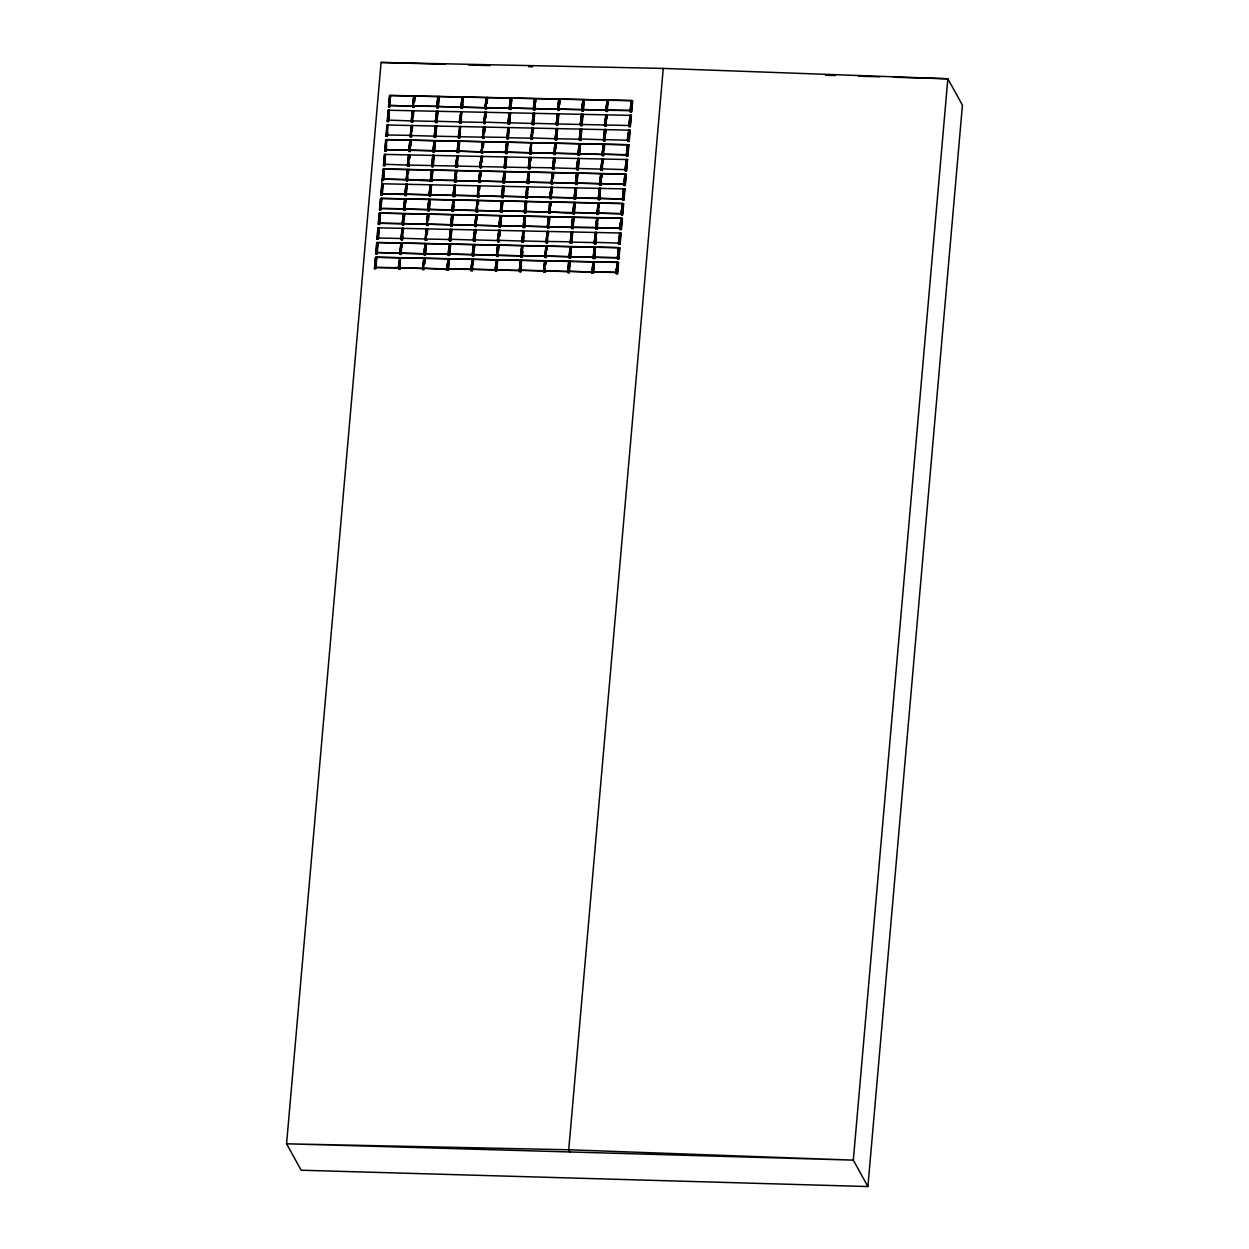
<?xml version="1.0" encoding="UTF-8"?>
<svg xmlns="http://www.w3.org/2000/svg" width="1249" height="1249" viewBox="0 0 1249 1249"><rect width="100%" height="100%" fill="white"/><g stroke="black" fill="none" stroke-linecap="round" stroke-linejoin="round"><path stroke-width="1.5" d="M381.101 62.45L286.567 1143.803L301.15 1170.219L867.899 1186.55L962.433 105.197L947.85 78.781L663.266 68.414L381.101 62.45L445.144 64.292M379.337 227.88L378.369 239.152L376.917 239.121L377.885 227.849L621.112 233.017L620.129 244.273L618.692 244.242L619.66 232.954M379.493 209.738L380.461 198.466L623.688 203.618L622.705 214.89L621.237 214.844L622.236 203.571M624.875 174.189L623.891 185.476L625.343 185.508L626.311 174.22L383.1 169.083L380.773 195.047L382.21 195.078L383.193 183.806M631.401 115.408L629.949 115.376L628.965 126.633L630.417 126.664L631.385 115.392L388.174 110.24L387.19 121.528L388.642 121.559L389.126 115.907M374.419 268.582L375.387 257.31L618.614 262.462L617.631 273.718L616.179 273.672L617.162 262.415M377.198 239.121L378.182 227.849M378.478 224.43L379.462 213.157M379.758 209.738L380.742 198.466M381.054 195.031L382.038 183.775M387.471 121.512L388.455 110.255M388.767 106.821L389.75 95.564M374.7 268.566L375.684 257.31M375.98 253.875L376.964 242.618M377.604 237.716L378.119 238.528M402.412 224.32L402.194 223.509L378.806 223.149C379.821 226.569 378.822 214.172 380.274 213.033L403.583 213.517L402.662 224.929M381.46 193.642L381.975 194.454M382.413 180.34L383.396 169.083M383.693 165.649L384.676 154.392M384.973 150.957L385.957 139.701M386.253 136.266L387.237 125.009M411.655 122.027L412.592 110.615L411.171 120.888L387.877 120.107L388.377 121.2L387.877 120.107M389.142 105.697L390.562 95.424L413.872 95.908L412.451 106.196L389.173 105.416L389.657 106.508L389.095 105.556L412.482 105.915L412.966 107.008L412.154 106.196M375.106 267.161L375.621 267.973M407.517 169.442L406.097 179.731L382.74 179.075L383.599 180.043L382.787 179.232L384.208 168.958L407.517 169.442L406.581 180.855M384.021 164.384L384.583 165.352L384.099 164.259L407.377 165.04L408.798 154.751L407.861 166.164M385.363 149.849L386.768 139.56L410.078 140.06L408.673 150.333L385.379 149.568L385.863 150.661L385.301 149.693L408.688 150.052L408.907 150.864M386.675 134.876L387.174 135.673M376.652 252.766L376.87 253.578L376.386 252.47L399.664 253.25L401.085 242.977L377.776 242.478L376.308 252.61L399.696 252.969L400.18 254.062L399.383 253.25M379.15 223.321L379.399 223.836M380.445 208.63L380.664 209.426L380.164 208.333L403.474 208.817L403.692 209.629M383.084 179.232L383.334 179.762M385.644 149.849L385.894 150.38M389.438 105.712L389.688 106.227M375.559 268.582L376.495 257.169L399.805 257.669L398.868 269.081M376.839 253.89L377.776 242.478M378.057 239.137L378.993 227.724L377.573 237.997L400.882 238.497L402.303 228.208L401.366 239.621M379.353 224.445L380.336 213.189L378.869 223.306L402.178 223.805L403.646 213.673M380.633 209.754L381.57 198.341L404.879 198.825L403.942 210.238M381.913 195.063L382.85 183.65L381.429 193.923L404.738 194.422L406.159 184.134L405.222 195.547M383.271 180.371L384.208 168.958M384.551 165.68L385.488 154.267L384.067 164.54M385.847 150.973L386.768 139.56M387.128 136.282L388.111 125.025M388.345 121.528L389.282 110.115L387.861 120.388M389.626 106.836L390.562 95.424M376.839 257.325L375.855 268.613L374.403 268.566M378.119 242.634L377.151 253.922L375.684 253.875L376.667 242.603L619.894 247.77L618.911 259.027L617.459 258.98L618.442 247.724M380.617 213.189L379.649 224.461L378.197 224.414L379.181 213.157L622.408 218.325L621.424 229.582L619.957 229.535L620.94 218.263M381.897 198.497L380.929 209.77L379.477 209.723M384.052 174.735L383.568 180.387L382.116 180.34M385.332 160.044L384.864 165.695L383.396 165.649L384.38 154.392L627.607 159.544M386.628 145.352L386.144 151.004L384.692 150.957L385.676 139.701L628.903 144.853M387.736 132.535L387.424 136.313L385.972 136.266L386.956 125.009L630.183 130.161L629.199 141.418L627.747 141.371M390.25 103.089L389.922 106.868L388.47 106.805L389.454 95.549L632.681 100.716L631.697 111.973L630.245 111.926L631.229 100.669M398.119 267.661L398.634 268.473M400.601 238.481L401.397 239.308L400.617 238.2M404.442 194.407L405.254 195.234L404.473 194.126M407.096 165.024L407.892 165.852L407.112 164.743M409.688 135.36L410.203 136.172M410.905 120.591L411.405 121.403M398.415 267.661L375.075 267.458L398.384 267.942L399.852 257.825M402.194 223.509L403.583 213.517M381.57 198.341L380.149 208.614L403.474 208.817M404.77 194.126L381.429 193.923M382.74 179.075L406.05 179.575M409.984 135.36L386.597 135.001M399.071 263.445L398.587 269.097L400.039 269.128L400.351 265.35M399.883 254.406L400.851 243.118M402.849 235.905L402.537 239.667L401.101 239.636L402.069 228.364M403.349 213.673L402.381 224.945L403.817 224.976M404.629 198.981L403.661 210.254L405.113 210.285M407.283 169.599L406.3 180.871L407.752 180.902M407.596 166.179L407.908 162.401M408.251 158.67L408.564 154.907M409.844 140.2L408.876 151.488L410.312 151.519M411.124 125.509L410.156 136.797L411.608 136.828M412.654 107.336L413.638 96.064M400.148 254.39L401.085 242.977M409.157 151.472L410.078 140.06M410.437 136.781L411.421 125.525M412.935 107.336L413.872 95.908M399.196 267.817L422.568 268.457L399.196 267.817L399.774 268.769L399.274 267.676L399.789 268.488M400.492 253.125L423.848 253.766L425.269 243.477L423.848 253.766L400.539 253.266C401.366 256.342 400.461 244.742 401.959 242.993L425.269 243.477L424.332 254.905M425.55 240.136L426.487 228.723L425.066 239.012L401.788 238.231L402.287 239.043M403.037 223.821L404.457 213.532L427.767 214.032L426.346 224.32L403.068 223.54L403.552 224.633L402.99 223.665L426.377 224.024L426.861 225.117L426.05 224.305M429.094 199.497L427.626 209.613L404.317 209.129C405.144 212.189 404.239 200.589 405.738 198.841L429.047 199.34L428.11 210.753M429.406 196.062L430.327 184.649L428.922 194.922L405.628 194.141L406.112 195.25L407.018 184.149L406.097 195.562M407.268 179.747C407.627 182.76 406.924 171.097 408.376 169.458L431.686 169.958L431.092 177.623M408.282 164.759L409.063 165.867M434.621 137.296L435.542 125.884L434.137 136.157L410.765 135.517C411.171 143.838 412.841 113.191 411.795 131.176M412.061 120.622L412.841 121.731M413.622 106.227L414.122 107.024L413.341 105.931L436.65 106.415L436.869 107.227M404.614 209.129L405.129 209.941M400.835 253.282L401.351 254.093M402.24 239.652L403.177 228.239L401.756 238.512M403.521 224.961L404.457 213.532M404.801 210.254L405.738 198.841M409.828 150.364L410.047 151.176L409.563 150.067L432.841 150.848L434.262 140.575L410.952 140.075L409.531 150.364L432.872 150.567L433.091 151.363M412.513 122.043L413.45 110.63L412.029 120.903L435.339 121.403L436.76 111.114L435.823 122.527M414.293 101.715L414.793 96.095L438.04 96.423L437.119 107.836M399.742 269.097L400.226 263.461M401.023 254.406L401.959 242.993M407.455 180.871L407.783 177.124M408.111 173.377L408.376 169.458M408.735 166.179L409.063 162.432M409.391 158.685L409.672 154.767L408.251 165.055L431.561 165.539L432.981 155.266L432.045 166.679M410.015 151.488L410.952 140.075M401.975 246.927L402.303 243.149M403.193 232.158L403.505 228.395M404.473 217.467L404.801 213.704M405.769 202.775L406.081 199.013M407.049 188.084L407.361 184.321M408.407 173.392L408.72 169.63M409.688 158.701L410.015 154.938M410.812 145.883L411.296 140.231M412.092 131.192L412.576 125.54M413.31 116.438L413.794 110.786L412.357 110.771L411.374 122.027L412.826 122.059M414.59 101.747L415.074 96.095M424.801 238.715L425.3 239.527M428.657 194.641L429.156 195.453M435.074 121.106L435.589 121.918M422.271 268.457L423.083 269.269L422.303 268.16M429.984 180.231L430.499 181.043M431.295 165.258L431.811 166.07M433.84 136.157L434.636 136.968L433.856 135.86M422.584 268.176L423.989 258.184L400.679 257.684L399.258 267.957M404.27 208.973L427.626 209.613L429.047 199.34M428.938 194.641L405.55 194.282M430.218 180.09L406.909 179.591L430.796 181.043M436.65 106.415L413.263 106.056L414.122 107.024M423.739 258.324L422.771 269.597L424.223 269.628M425.035 243.633L424.051 254.905L425.503 254.937L426.471 243.664M426.237 228.879L425.269 240.151L426.721 240.183M427.049 219.824L427.533 214.172M428.813 199.481L427.845 210.769L429.281 210.8L430.265 199.512M430.811 177.623L431.451 170.098M432.747 155.407L431.764 166.695L433.216 166.726L434.184 155.438M434.028 140.715L433.044 152.003L434.496 152.035L435.464 140.747M434.34 137.312L435.308 126.024M437.806 96.579L436.838 107.851L438.29 107.882L439.258 96.61M423.052 269.597L423.989 258.184M426.83 225.445L427.767 214.032M433.325 151.988L434.262 140.575M424.27 269.003L423.458 268.192L446.736 268.972L448.157 258.684L424.847 258.2L423.38 268.316L446.986 269.487M449.437 243.992L448.032 254.281L424.66 253.625L425.519 254.593L424.722 253.781L426.128 243.508L449.437 243.992L448.516 255.405M425.956 238.731L426.736 239.839M451.951 214.547L450.53 224.82L427.158 224.18L428.017 225.148L427.22 224.336L428.641 214.047L451.951 214.547L451.014 225.96M429.812 194.657L430.327 195.469M431.654 181.074L431.17 179.965M432.451 165.274L433.231 166.382L432.716 165.571M433.715 150.864L435.136 140.591L458.445 141.075L457.025 151.363L433.731 150.583L434.23 151.675L433.668 150.723L457.04 151.082L457.259 151.878M435.027 135.891L435.526 136.703M459.257 121.621L460.038 122.714L459.226 121.902L460.943 111.629L459.523 121.918L436.166 121.262C436.385 128.163 438.899 94.159 436.697 122.558M437.493 106.727L438.914 96.438L462.224 96.938L460.803 107.211L437.525 106.446L438.009 107.539L437.447 106.571L460.834 106.93L461.318 108.023L460.506 107.211M427.517 224.336L428.017 225.148M428.797 209.645L429.313 210.457L428.532 209.348L451.81 210.129L453.231 199.856L429.921 199.356L428.454 209.489L451.841 209.848L452.06 210.644M431.436 180.262L431.686 180.777M434.012 150.879L434.246 151.394M437.79 106.727L438.04 107.258M424.41 263.976L424.847 258.2M425.206 254.921L426.128 243.508M426.908 234.531L427.345 228.739L425.925 239.027L449.234 239.511L450.655 229.238L449.718 240.651M428.188 219.84L428.641 214.047M428.985 210.769L429.968 199.512M430.265 196.077L431.202 184.665L429.781 194.953L453.09 195.437L454.511 185.164L452.794 195.437M431.623 181.386L432.56 169.973L455.869 170.473L454.933 181.886M432.919 166.695L433.903 155.438L432.435 165.555L455.744 166.055L457.15 155.782L455.448 166.055M434.199 152.003L435.136 140.591M435.479 137.312L436.416 125.899L434.995 136.172L458.305 136.672L459.726 126.383L458.789 137.796M437.977 107.851L438.914 96.438M427.205 234.547L427.689 228.91M428.501 219.855L428.969 214.203M424.707 264.007L425.191 258.356M432.903 170.129L431.935 181.417L430.468 181.37M436.76 126.055L435.776 137.328L434.324 137.281M446.471 268.676L447.251 269.784L446.689 268.816M447.735 254.265L448.532 255.093L448.048 253.984L424.66 253.625M448.969 239.23L449.749 240.323L449.234 239.511M458.04 136.375L458.555 137.187M427.158 224.18L450.483 224.664M451.873 229.41L450.889 240.698L449.453 240.667L450.421 229.379M451.701 214.687L450.733 225.975L452.185 226.007L453.153 214.719M452.997 199.996L452.013 211.284L453.465 211.3L453.949 205.663M454.48 180.465L431.092 180.106L454.48 180.465L454.698 181.261M459.726 123.058L460.21 117.406M462.005 97.11L461.006 108.366L462.458 108.398L462.77 104.619M447.923 258.84L446.955 270.112L448.391 270.143L449.359 258.871M449.203 244.148L448.235 255.421L449.671 255.452L450.655 244.18M455.635 170.613L454.652 181.886L456.104 181.917L456.588 176.281M456.915 155.922L455.947 167.194L457.384 167.225L457.712 163.463M458.196 141.231L457.228 152.503L458.68 152.534L458.992 148.772M458.992 132.16L458.508 137.812L459.96 137.843L460.272 134.08M447.22 270.096L448.157 258.684M452.294 211.268L453.231 199.856M453.574 196.577L454.558 185.305M456.228 167.194L457.212 155.922M457.509 152.503L458.445 141.075M460.007 123.042L460.99 111.785M461.287 108.351L461.787 102.715M447.626 268.707L448.141 269.519M448.891 254.296L450.311 244.008L473.621 244.507L472.2 254.78L448.844 254.14L449.406 255.108L448.922 254.015L472.231 254.499L472.45 255.311M450.14 239.246L450.624 240.339L450.14 239.246L473.418 240.027L474.839 229.754L473.121 240.027L473.933 240.838L473.152 239.73M451.389 224.836L452.809 214.563L476.119 215.062L474.698 225.335L451.342 224.695L452.2 225.663L451.42 224.555L474.729 225.054L475.213 226.147L474.417 225.335M452.684 210.144L454.09 199.871L477.399 200.355L475.994 210.644L452.7 209.863L453.184 210.956L452.622 209.988L476.01 210.363L476.228 211.159M454.495 195.984L453.98 195.172L477.274 195.952L478.695 185.664L477.758 197.077M455.323 180.762L478.632 181.261L455.276 180.605L456.119 181.589L455.323 180.762L456.744 170.489L480.053 170.972L479.116 182.385M456.634 165.789L457.15 166.601M459.195 136.406L459.71 137.218M460.413 121.637L460.928 122.449M449.187 254.296L449.437 254.812M451.685 224.851L451.935 225.366M452.965 210.16L453.215 210.675M455.62 180.777L455.854 181.292M458.18 151.394L458.695 152.191L457.915 151.098L481.193 151.878L482.66 141.746L481.677 153.002M461.974 107.242L462.208 107.757M448.094 270.127L449.078 258.855L472.341 259.199L471.404 270.611M449.375 255.421L450.311 244.008M450.592 240.667L451.576 229.41M451.873 225.975L452.809 214.563M453.168 211.284L454.09 199.871M454.449 196.593L455.385 185.18L453.965 195.453L477.29 195.656L477.789 196.764L477.009 195.656M455.807 181.901L456.744 170.489M457.087 167.21L458.024 155.797L456.603 166.07L479.913 166.57L481.333 156.281L479.616 166.554L480.428 167.382L479.647 166.273M458.367 152.519L459.304 141.106L482.614 141.59L481.193 151.878L457.837 151.223L459.304 141.106M459.663 137.827L460.584 126.414L459.179 136.687L482.489 137.187L483.894 126.898L482.973 138.311M460.881 123.058L461.802 111.645L460.397 121.934L483.706 122.418L485.112 112.145L484.19 123.557M462.161 108.366L463.098 96.954L486.407 97.453L485.471 108.866M455.229 190.972L454.745 196.608L453.293 196.561L454.277 185.305L455.729 185.352M459.335 145.025L459.648 141.262M461.49 119.311L461.178 123.089L459.71 123.042M470.654 269.191L471.435 270.284L470.935 269.191L447.564 268.832L470.92 269.472L472.341 259.199M482.192 137.171L482.988 137.999L482.208 136.89M483.425 122.137L483.941 122.948M486.407 97.453L484.987 107.726L461.677 107.242L463.098 96.954M471.107 270.611L472.091 259.339L471.123 270.627L472.575 270.658M472.403 255.92L473.387 244.648L472.403 255.936L473.855 255.967M473.621 241.151L475.057 241.182L473.621 241.166L474.604 229.894M474.917 226.475L475.885 215.203M477.165 200.511L476.197 211.784L477.633 211.815M478.82 182.385L479.803 171.129L478.835 182.401L480.287 182.432M480.116 167.694L481.099 156.437L480.116 167.709L481.568 167.741M481.396 153.002L482.379 141.746L481.411 153.018L482.848 153.049M482.676 138.311L483.66 127.055L482.692 138.327L484.128 138.358M486.158 97.594L485.19 108.882L486.642 108.913M473.902 241.166L474.885 229.894M475.182 226.475L476.119 215.062M476.478 211.768L477.399 200.355M472.684 255.92L473.621 244.507M497.321 240.245L498.101 241.354L497.305 240.526L499.007 230.253L497.602 240.542L474.23 239.886C475.401 247.443 476.431 211.784 474.776 241.182M475.526 225.195L498.882 225.85L500.303 215.562L498.882 225.85L475.572 225.351C476.4 228.411 475.494 216.826 476.993 215.078L500.303 215.562L499.366 226.975M478.133 195.968L478.648 196.78L478.086 195.812L501.442 196.468L478.133 195.968L479.554 185.695L479.273 189.598M480.397 167.694L481.38 156.437M508.359 124.073L509.295 112.66L507.875 122.933L484.596 122.152L485.08 123.245L484.596 122.152M485.845 107.742L486.361 108.554L485.799 107.601L509.155 108.241L485.845 107.742L487.266 97.469L510.576 97.953L509.639 109.381M471.81 269.206L472.294 270.315L471.81 269.206L495.088 269.987L496.556 259.87L473.199 259.214L471.779 269.503L473.199 259.214M473.074 254.812L474.479 244.523L497.789 245.023L496.384 255.296L473.09 254.515L473.574 255.623L473.012 254.655L496.399 255.015L496.899 256.107L496.087 255.296M480.803 166.304L481.583 167.397M506.844 142.261L505.377 152.378L482.02 151.738L482.879 152.706L482.067 151.894L483.488 141.605L506.797 142.105L505.861 153.518M484.331 132.706C486.392 116.376 481.614 139.154 484.175 137.733M473.371 254.812L473.871 255.623M475.869 225.366L476.369 226.178M477.149 210.659L477.368 211.471L476.884 210.378L500.162 211.159L501.583 200.87L478.273 200.386L476.853 210.659L500.193 210.862L500.677 211.971L499.865 211.143M479.788 181.277L480.006 182.089L479.522 180.996L502.801 181.776L504.221 171.488L480.912 171.004L479.444 181.121L502.832 181.48L503.05 182.292M482.364 151.894L482.879 152.706M486.142 107.757L486.657 108.569M472.263 270.627L473.246 259.37M473.558 255.936L474.479 244.523M476.056 226.491L476.993 215.078M477.337 211.799L477.664 208.037M477.992 204.29L478.273 200.386M478.617 197.108L478.945 193.345M479.975 182.416L480.912 171.004M481.755 162.089L482.192 156.297L480.787 166.585L504.096 167.085L505.502 156.796L504.58 168.209M483.035 147.398L483.488 141.605M485.549 117.937L485.986 112.16L484.565 122.433M486.829 103.245L487.266 97.469M473.23 263.149L473.543 259.37M474.511 248.457L474.823 244.679M475.728 233.704L476.041 229.925M477.009 219.012L477.321 215.234M478.289 204.305L478.617 200.543M479.585 189.614L479.897 185.851L478.461 185.836L477.477 197.092L478.929 197.123M480.771 176.812L481.255 171.16M482.052 162.12L482.536 156.468M483.347 147.413L483.831 141.777M484.628 132.722L485.112 127.086M485.845 117.968L486.329 112.316L484.893 112.301L483.909 123.573L485.346 123.604M487.126 103.277L487.61 97.625M494.823 269.706L495.338 270.502M502.254 193.845L502.863 186.179L501.661 197.264M503.8 167.069L504.596 167.881L503.815 166.788M506.391 137.406L506.907 138.217M507.578 122.933L508.124 123.448M471.732 269.347L495.119 269.706M482.02 151.738L505.377 152.378L506.797 142.105M506.688 137.406L483.301 137.047M496.275 259.854L495.307 271.142L496.743 271.174L497.727 259.886M497.071 250.815L497.555 245.163M497.82 241.338L497.617 240.245M498.289 236.061L498.773 230.409M500.053 215.718L499.085 226.99L500.537 227.021L501.52 215.765M500.693 208.552L501.349 201.027M501.989 193.86L502.629 186.335L504.081 186.382L503.097 197.639L501.645 197.592M503.987 171.644L503.019 182.916L504.455 182.947L505.439 171.675M505.267 156.952L504.299 168.225L505.751 168.256L506.719 156.968M506.548 142.245L505.58 153.533L507.032 153.565L508 142.277M507.843 127.554L506.86 138.842L508.312 138.873L509.28 127.585M509.061 112.8L508.078 124.073L509.53 124.104L510.513 112.847L509.061 112.816M509.373 109.381L510.341 98.109M495.572 271.127L496.556 259.87M496.868 256.435L497.789 245.023M498.086 241.666L499.069 230.409M500.646 212.283L501.583 200.87M503.285 182.9L504.221 171.488M507.141 138.826L508.124 127.57M495.994 269.722L496.493 270.533M497.539 255.327C497.914 258.324 497.211 246.678 498.663 245.038L521.973 245.522L521.036 256.935M522.254 242.181L523.19 230.768L521.77 241.057L498.492 240.276L498.976 241.369L498.492 240.276M499.741 225.866L501.161 215.577L524.471 216.077L523.05 226.35L499.772 225.585L500.256 226.678L499.694 225.71L523.081 226.069L523.565 227.162L522.769 226.35M524.58 212.189L524.361 211.378L500.974 211.019C501.989 214.422 500.99 202.026 502.441 200.886L525.767 201.386L524.83 212.798M526.11 198.107L527.047 186.694L525.626 196.967L502.348 196.187L502.832 197.295L502.27 196.327L525.657 196.686L526.141 197.779L525.361 196.686M528.405 172.003L526.984 182.276L503.675 181.792C504.502 184.852 503.597 173.252 505.096 171.503L528.405 172.003L527.468 183.416M504.986 166.804L505.502 167.616M507.547 137.421L508.062 138.233M532.542 124.572L533.464 113.159L532.058 123.448L508.686 122.792L509.249 123.76L508.765 122.667L509.28 123.479M500.037 225.866L500.287 226.397M501.333 211.175L501.567 211.69M510.326 108.257L510.544 109.069L510.06 107.976L533.339 108.757L534.759 98.468L511.45 97.984L509.982 108.101L533.37 108.46L533.588 109.272M499.444 236.061L499.881 230.284L498.46 240.557M500.224 226.99L501.208 215.734M501.52 212.299L502.441 200.886M502.801 197.607L503.737 186.195L502.317 196.483M503.972 181.792L504.206 182.307M506.532 152.409L507.047 153.221L506.267 152.113L529.56 152.893L530.966 142.62L507.656 142.121L506.188 152.253L529.576 152.612L529.795 153.408M509.233 124.088L510.154 112.675L508.686 122.792M510.513 109.397L511.45 97.984M496.446 271.142L497.383 259.73L520.692 260.214L519.756 271.642M498.226 250.815L498.71 245.194L497.243 255.311L520.552 255.811L522.02 245.678M500.521 227.006L501.505 215.749M501.801 212.314L502.785 201.058L501.817 212.33L500.365 212.283M503.082 197.623L504.081 186.351M504.159 182.916L505.096 171.503M505.439 168.225L506.423 156.968L504.955 167.101L528.265 167.585L529.685 157.312L528.749 168.724M506.735 153.533L507.656 142.121M508.015 138.842L508.952 127.429L507.531 137.718L530.841 138.202L532.261 127.929L531.325 139.342M509.514 124.088L510.498 112.832M509.358 109.366L510.81 109.412L511.793 98.14M498.523 250.846L499.007 245.194M510.81 109.412L511.793 98.156M521.504 240.76L522.02 241.572M531.777 123.151L532.293 123.963M519.006 270.206L519.522 271.017M527.999 167.304L528.514 168.1M529.264 152.893L529.779 153.705M530.575 137.905L531.356 139.014L530.794 138.046M497.243 255.311L520.552 255.811L521.973 245.522M524.361 211.378L500.974 211.019M520.458 260.37L519.475 271.642L520.927 271.673L521.411 266.053L520.911 271.658M521.739 245.678L520.771 256.951L522.207 256.982L522.707 251.361L522.191 256.966M523.909 236.576L523.425 242.228L521.973 242.197L522.956 230.924M524.237 216.218L523.269 227.505L524.705 227.537L525.189 221.885M525.517 201.526L524.549 212.814L526.001 212.845L526.469 207.193M528.171 172.143L527.187 183.431L528.639 183.462L528.967 179.7L528.624 183.431M529.451 157.452L528.468 168.74L529.919 168.771L530.247 165.009M529.763 154.049L530.247 148.397M532.012 128.069L531.044 139.342L532.496 139.373M534.51 98.624L533.542 109.896L534.994 109.928M523.534 227.49L524.471 216.077M530.044 154.033L530.966 142.62M533.823 109.881L534.806 98.624M520.162 270.237L543.456 271.017L544.861 260.729L521.551 260.245C520.006 262.087 520.911 273.687 520.162 270.237L543.471 270.721L543.955 271.829L543.174 270.721M521.426 255.826L522.847 245.553L546.156 246.037L544.736 256.326L521.442 255.545L521.941 256.638L521.379 255.67L544.751 256.029L545.251 257.138L544.439 256.31M546.438 242.696L547.374 231.284L545.954 241.557L522.582 240.916L523.159 241.884L522.66 240.776L523.175 241.588M523.924 226.381L525.345 216.093L548.654 216.592L547.234 226.865L523.956 226.085L524.439 227.193L523.877 226.225L547.265 226.584L547.484 227.38M526.516 196.702L527.031 197.514M551.402 183.306L551.184 182.51L527.796 182.151L551.168 182.791L552.573 172.518L529.264 172.019L527.859 182.307L529.264 172.019M529.154 167.319L529.67 168.131M530.419 152.909L531.84 142.636L555.149 143.12L553.729 153.408L530.45 152.628L530.934 153.721L530.372 152.753L553.76 153.127L553.947 154.205M555.493 139.841L556.429 128.428L555.009 138.717L531.731 137.936L532.215 139.029L531.731 137.936M533.401 124.603L534.338 113.175L532.87 123.308L533.729 124.275L532.948 123.183M558.928 98.983L557.522 109.256L534.15 108.616L535.009 109.584L534.213 108.772L535.618 98.484L558.928 98.983L558.006 110.396M521.723 255.826L521.957 256.357M524.221 226.381L524.455 226.896M525.501 211.69L525.72 212.502L525.236 211.393L548.514 212.174L549.935 201.901L526.625 201.401L525.158 211.534L548.545 211.893L549.029 212.986L548.217 212.174M528.14 182.307L528.655 183.119L527.874 182.011M530.716 152.924L530.95 153.44M534.494 108.772L535.009 109.584M520.63 271.658L521.551 260.245M521.91 256.966L522.847 245.553M523.128 242.197L524.065 230.784L522.582 240.916M524.408 227.505L525.345 216.093M525.688 212.814L526.625 201.401M526.984 198.123L527.905 186.71L526.5 196.983L549.81 197.483L551.215 187.209L549.513 197.483L550.309 198.294L549.529 197.186M528.343 183.431L529.326 172.175M529.623 168.74L530.606 157.483M530.903 154.049L531.403 148.412M532.183 139.357L533.167 128.101L531.699 138.217M534.697 109.896L535.68 98.64M527.765 192.502L527.281 198.154L525.813 198.091L526.813 186.835L528.265 186.882M529.904 168.74L530.232 164.993M531.528 150.302L531.2 154.049L529.748 154.017M533.698 124.603L534.026 120.841M534.369 117.109L534.681 113.347L533.245 113.331L532.261 124.588L533.713 124.619M535.649 102.418L535.962 98.655M545.688 241.276L546.188 242.087M552.152 168.1L552.964 168.912L552.183 167.803M554.743 138.42L555.259 139.232M555.93 123.948L556.742 124.759L555.961 123.667M556.711 125.087L557.647 113.675L556.227 123.948L532.87 123.308M534.15 108.616L557.46 109.116M544.751 256.029L546.156 246.037M547.124 231.424L546.156 242.712L547.608 242.743L546.141 242.681M548.42 216.733L547.437 228.021L548.889 228.052M549.045 209.551L548.733 213.314L550.169 213.345M549.388 205.82L549.701 202.041M551.184 182.51L552.573 172.518M529.092 167.46L552.464 167.819M557.741 110.068L557.538 108.975M558.209 104.775L558.693 99.124M543.658 272.157L544.626 260.885M545.251 253.688L544.939 257.466L546.391 257.497M545.594 249.956L545.907 246.194M547.718 228.005L548.654 216.592M548.998 213.314L549.982 202.041M550.294 198.622L551.277 187.35M551.371 183.931L552.339 172.659M553.619 157.967L552.651 169.24L554.103 169.271M554.431 148.928L554.915 143.276M556.195 128.585L555.227 139.857L556.664 139.888L557.632 128.616M543.939 272.141L544.861 260.729M545.22 257.45L546.203 246.194M551.652 183.931L552.636 172.659M552.932 169.24L553.916 157.967L552.448 168.1M554.213 154.533L555.149 143.12M544.314 271.033L545.126 271.845L544.267 270.877L567.624 271.517L544.314 271.033L545.735 260.744L569.044 261.244L568.108 272.657M545.594 256.342L547.015 246.053L570.325 246.553L568.904 256.826L545.626 256.045L546.11 257.153L545.548 256.186L568.935 256.545L569.154 257.356M547.952 235.202C548.733 223.181 547 246.069 546.843 241.291M548.108 226.881L548.904 227.708L548.046 226.74L571.418 227.38L548.108 226.881L549.513 216.608L572.823 217.092L571.901 228.52M572.432 212.392L573.213 213.501L549.404 211.908L549.903 213.001L550.809 201.916L574.118 202.4L573.51 210.066M550.7 197.217L551.184 198.31L550.7 197.217L573.978 197.998L575.399 187.709L574.462 199.122M552.027 182.807L553.448 172.534L576.757 173.018L575.336 183.306L552.058 182.526L552.542 183.619L551.98 182.651L575.367 183.025L575.586 183.822M576.351 168.318L577.132 169.427L576.335 168.599L578.037 158.326L576.616 168.615L553.338 167.834L553.822 168.927L554.728 157.842L554.291 163.619M577.616 153.908L578.412 154.735L577.928 153.627L554.54 153.268L577.912 153.924L579.317 143.635L556.008 143.151L554.603 153.424L556.008 143.151M555.914 138.452L556.414 139.263M557.116 123.682L557.632 124.494M581.94 110.287L581.722 109.49L558.334 109.131L581.691 109.771L583.111 99.498L559.802 98.999L558.381 109.288L559.802 98.999M545.891 256.342L546.406 257.153M548.389 226.896L548.904 227.708M549.685 212.205L550.184 213.017M552.323 182.822L552.839 183.634M554.884 153.424L555.399 154.236L554.618 153.143M558.678 109.288L559.193 110.099L558.412 108.991M544.798 272.157L545.126 268.41M545.454 264.663L545.735 260.744M546.078 257.466L546.406 253.719M546.734 249.972L547.015 246.053M547.296 242.712L547.624 238.965M548.592 228.021L549.513 216.608M549.872 213.329L550.2 209.567M550.528 205.82L550.809 201.916M551.152 198.638L552.089 187.225L550.668 197.498L574.009 197.701L574.493 198.81L573.713 197.701M553.01 178.31L553.448 172.534M555.571 148.928L556.07 143.292M556.367 139.872L557.304 128.46L555.883 138.733L579.193 139.232L580.613 128.944L579.677 140.356M557.585 125.103L558.568 113.846L557.101 123.979L580.41 124.463L581.831 114.19L580.114 124.463L580.926 125.275L580.145 124.182M559.365 104.791L559.849 99.155M545.751 264.679L546.078 260.916M547.046 249.987L547.359 246.225M548.264 235.234L548.576 231.455M549.373 222.416L549.857 216.764M550.825 205.851L551.137 202.073M551.949 193.033L552.433 187.381L550.996 187.366L550.013 198.622L551.449 198.653M553.307 178.342L553.791 172.69M554.587 163.65L555.071 157.999M555.867 148.959L556.351 143.307M559.661 104.807L560.145 99.155M567.358 271.236C568.154 274.671 567.795 263.289 569.044 261.244M569.841 242.072L570.371 242.587M578.927 138.936L579.442 139.747M546.765 241.432L570.153 241.791M572.651 212.533L549.341 212.033M581.722 109.49L583.111 99.498M568.81 261.384L567.827 272.672L569.279 272.704L570.247 261.416M570.09 246.693L569.122 257.981L570.559 258.012L571.542 246.724M572.745 231.971L571.777 243.243L570.34 243.212L571.308 231.939M572.588 217.248L571.62 228.52L573.057 228.551L574.04 217.279M573.229 210.082L573.869 202.557M576.523 173.174L575.539 184.446L576.991 184.477L577.959 173.205M577.803 158.482L576.835 169.755L578.271 169.786L579.255 158.514M578.115 155.063L579.083 143.791M580.363 129.1L579.395 140.372L580.847 140.403L581.815 129.131M582.877 99.639L581.893 110.927L583.345 110.942L584.313 99.67M569.388 257.965L570.325 246.553M570.606 243.212L571.542 231.799L570.122 242.072M575.82 184.43L576.757 173.018M577.1 169.739L578.084 158.482M578.396 155.048L579.317 143.635M580.894 125.603L581.878 114.346M582.175 110.911L583.158 99.655M571.012 241.806L571.527 242.618M573.853 212.705L574.368 213.517L573.588 212.424M574.868 197.732L575.383 198.544M581.3 124.197L582.081 125.306L581.566 124.494M582.565 109.787L583.97 99.514L607.279 99.998L605.874 110.287L582.58 109.506L583.064 110.599L582.502 109.631L605.89 110.006L606.108 110.802M591.511 272.032L568.436 271.392L569.903 261.26L593.228 261.759L591.807 272.032L568.514 271.252L569.013 272.36L568.514 271.252M569.778 256.857L570.59 257.669L569.731 256.701L593.088 257.341L569.778 256.857L571.199 246.568L594.508 247.068L593.572 258.481M572.573 227.412L572.823 227.927M601.284 170.254L602.221 158.842L600.8 169.115L577.444 168.474L578.006 169.442L577.522 168.35L578.022 169.161M603.548 144.306L602.08 154.423L578.771 153.939C579.598 156.999 578.693 145.399 580.192 143.651L603.501 144.15L602.564 155.563M580.082 138.951L580.566 140.06L580.082 138.951L603.376 139.732L604.781 129.459L603.86 140.872M582.846 109.803L583.096 110.318M570.075 256.857L570.309 257.372M576.507 183.322L576.71 184.134L576.226 183.041L599.52 183.822L600.925 173.533L577.616 173.049L576.148 183.166L599.536 183.525L599.754 184.337M579.068 153.939L579.317 154.454M568.982 272.672L569.903 261.26M570.262 257.981L571.199 246.568M571.48 243.227L572.417 231.814L570.996 242.087L594.305 242.587L595.726 232.298L594.009 242.571L594.821 243.399L594.04 242.29M572.76 228.536L573.744 217.264L597.006 217.607L596.07 229.02M574.04 213.844L574.977 202.432L598.287 202.916L597.35 214.328M575.336 199.153L576.257 187.725L574.852 198.013L598.162 198.513L599.567 188.224L598.646 199.637M576.695 184.462L577.678 173.189M577.975 169.755L578.912 158.342L577.444 168.474M579.255 155.063L580.192 143.651M580.535 140.372L581.534 129.115M581.753 125.618L582.69 114.205L581.269 124.478L604.578 124.978L605.999 114.689L605.062 126.118M583.049 110.927L583.97 99.514M575.321 202.588L574.353 213.86L572.885 213.813M580.535 143.822L579.552 155.095L578.1 155.048M596.585 213.189L597.381 214.016L596.897 212.908L573.51 212.549L596.866 213.204L598.287 202.916M597.881 198.216L598.396 199.028M599.223 183.806L599.739 184.618M600.504 169.115L601.315 169.926L600.535 168.834M603.095 139.451L603.61 140.263M604.297 124.978L605.094 125.79L604.313 124.681M572.229 227.24L595.617 227.599L572.276 227.396L573.697 217.123L572.791 228.208M598.177 198.216L574.852 198.013M578.724 153.783L602.08 154.423L603.501 144.15M605.89 110.006L607.279 99.998M592.01 273.188L592.978 261.9M593.291 258.481L594.274 247.208M596.429 238.106L595.96 243.758L594.508 243.727L595.476 232.455M596.772 217.763L595.789 229.035L597.241 229.067L597.725 223.415M598.052 203.072L597.084 214.344L598.521 214.375L598.849 210.597M600.691 173.689L599.723 184.961L601.175 184.993M601.971 158.982L601.003 170.27L602.455 170.301M603.267 144.291L602.283 155.579L603.735 155.61M604.547 129.599L603.579 140.887L605.016 140.918M605.765 114.846L604.797 126.118L606.233 126.149M607.045 100.154L606.077 111.426L607.514 111.458M592.291 273.172L593.228 261.759M594.789 243.711L595.773 232.455M600.004 184.946L600.925 173.533M606.358 111.411L607.342 100.154M593.213 272.579L594.087 261.775L617.396 262.259L616.46 273.687M618.958 244.226L619.894 232.814L618.474 243.102L595.195 242.322L595.679 243.414L595.195 242.322M620.253 229.535L621.19 218.122L619.769 228.395L596.476 227.63L596.975 228.723L596.398 227.755L619.785 228.114L620.004 228.926M622.517 203.587L621.05 213.704L597.74 213.22C598.568 216.28 597.662 204.68 599.161 202.931L622.47 203.431L621.534 214.844M599.052 198.232L599.536 199.34L599.052 198.232L622.33 199.013L623.751 188.74L622.814 200.152M600.379 183.837L601.799 173.549L625.109 174.048L623.688 184.321L600.41 183.541L600.894 184.649L600.332 183.681L623.719 184.04L623.938 184.852M625.468 170.77L626.389 159.357L624.984 169.63L601.69 168.849L602.174 169.958M602.955 154.454L604.375 144.166L627.685 144.665L626.264 154.938L602.97 154.158L603.47 155.266L602.908 154.298L626.28 154.657L626.779 155.75L625.968 154.938M627.279 139.95L628.06 141.059L627.248 140.247L628.965 129.974L627.544 140.247L604.188 139.607C605.343 147.148 606.374 111.489 604.719 140.887M605.484 124.713L606.265 125.806M594.243 257.372L594.493 257.887M596.757 227.911L596.991 228.426M598.037 213.22L598.271 213.735M600.675 183.837L601.191 184.649M607.03 110.302L607.545 111.114L606.764 110.021L630.074 110.505L630.292 111.317M595.648 243.742L596.585 232.314L595.164 242.603M596.944 229.035L597.881 217.623L621.19 218.122L619.785 228.114M598.224 214.344L599.161 202.931M599.504 199.653L600.488 188.396L599.02 198.529L622.033 199.013M605.937 126.133L606.873 114.721L605.453 124.994L628.762 125.493L630.183 115.205L629.246 126.617M607.217 111.442L608.154 100.029L631.463 100.513L630.526 111.926M593.15 273.188L594.087 261.775M594.446 258.496L595.367 247.083L618.677 247.567L617.755 258.98M600.129 195.906L599.817 199.684L598.349 199.637L599.333 188.365L600.8 188.427M600.863 184.961L601.799 173.549M602.159 170.27L603.08 158.857L601.675 169.146M603.439 155.579L604.375 144.166M606.889 118.639L607.217 114.877L605.781 114.861M608.185 103.948L608.497 100.185M593.931 267.567L593.462 273.219L591.995 273.156M595.227 252.876L594.743 258.512L593.275 258.465M601.831 177.483L602.143 173.72M603.111 162.792L603.423 159.013M604.391 148.1L604.703 144.322M605.671 133.409L605.999 129.631M618.193 243.087L618.989 243.898L618.208 242.806M628.497 125.197L629.012 126.008M629.746 110.786L630.261 111.598M615.71 272.251L616.225 273.063M597.693 213.064L621.05 213.704L622.47 203.431M624.703 169.333L625.218 170.145M630.074 110.505L606.733 110.302L608.154 100.029M616.007 272.266L592.619 271.907L615.976 272.547L617.443 262.415M625.187 170.785L626.155 159.497M627.435 144.806L626.467 156.094L627.919 156.109L628.887 144.837M627.747 141.387L628.731 130.115M624.172 185.461L625.109 174.048M626.748 156.078L627.685 144.665M628.028 141.387L629.012 130.115M617.334 273.703L618.317 262.431M618.614 259.011L619.598 247.739M619.832 244.242L620.815 232.985M621.112 229.551L622.096 218.294M622.408 214.859L623.392 203.603M623.688 200.168L624.672 188.911M625.046 185.476L626.03 174.22M626.327 170.785L627.31 159.529M627.607 156.094L628.59 144.837M628.903 141.402L629.886 130.146M630.12 126.633L631.104 115.376M631.401 111.942L632.384 100.685M624.953 188.911L623.985 200.199L622.533 200.137L623.516 188.88L624.968 188.927L381.741 183.775L383.193 183.822M627.607 159.529L626.623 170.816L625.171 170.754M663.266 68.414L568.732 1149.767L569.95 1151.968M376.495 257.169L375.028 267.302L376.542 257.325M413.325 106.212L414.793 96.095M406.971 179.747L408.439 169.614M403.458 209.114L404.879 198.825M404.317 209.129L405.784 198.997M398.337 267.786L399.805 257.669M400.539 253.266L402.006 243.149M438.04 96.423L436.572 106.555M436.213 121.418L437.681 111.286M430.281 180.231L431.686 169.958M432.373 165.414L433.84 155.282M431.139 180.262L432.56 169.973M429.781 194.953L431.248 184.821M463.145 97.11L462.192 108.054M459.351 141.262L457.837 151.223M455.869 170.473L454.449 180.746L455.916 170.629M447.61 268.988L449.078 258.855M486.454 97.609L484.987 107.726L461.63 107.086M483.347 137.203L484.815 127.07M480.053 170.972L478.586 181.105M475.572 225.351L477.04 215.234M510.576 97.953L509.108 108.085M503.675 181.792L505.142 171.659M501.036 211.175L502.504 201.042M495.088 269.987L496.509 259.714M520.739 260.37L519.272 270.502L495.962 270.003L497.383 259.73M532.917 123.464L534.385 113.331M525.767 201.386L524.346 211.659L525.813 201.542M527.968 186.866L526.5 196.983L549.747 197.326M520.692 260.214L519.272 270.502L495.962 270.003M557.694 113.831L556.18 123.807M553.307 168.115L554.775 157.999M546.812 241.572L548.28 231.455M578.771 153.939L580.239 143.807M572.698 212.689L574.118 202.4M572.823 217.092L571.355 227.224M573.556 212.705L574.977 202.432M568.498 271.548L569.966 261.416M597.006 217.607L595.586 227.896L597.053 217.763M597.74 213.22L599.208 203.087M596.46 227.911L597.881 217.623M594.508 247.068L593.041 257.185M618.677 247.567L617.271 257.856L593.962 257.356L595.367 247.083M595.43 247.24L594.462 258.168M592.666 272.048L594.134 261.931M631.463 100.513L629.996 110.646M615.929 272.391L617.396 262.259M485.221 108.241L485.002 107.445M412.654 107.32L414.106 107.367M557.71 110.396L559.162 110.443M388.189 110.255L389.626 110.287M460.709 111.801L462.161 111.832M459.773 122.433L459.554 121.621M580.644 124.978L580.426 124.182M508.093 123.745L507.609 122.636M627.794 140.762L627.576 139.966M481.443 152.394L481.224 151.582M505.626 152.909L505.408 152.097M602.33 154.954L602.112 154.142M553.932 154.533L555.383 154.579M480.162 167.085L479.944 166.273M576.866 169.13L576.648 168.318M407.58 166.164L409.032 166.211M503.628 181.636L527.016 181.995L527.234 182.807M406.347 180.246L406.128 179.434M551.355 183.915L552.807 183.962M407.377 184.337L405.925 184.306L404.941 195.562L406.393 195.593M429.734 194.797L453.044 195.281M477.508 196.468L477.29 195.656M525.876 197.498L525.657 196.686M550.044 197.998L549.825 197.201M574.228 198.513L574.009 197.701M622.58 199.528L622.361 198.732M454.48 196.265L453.98 195.172M622.548 199.824L622.064 198.732M427.876 210.144L427.658 209.332M621.299 214.235L621.081 213.423M450.764 225.335L450.546 224.539M499.116 226.366L498.913 225.554M595.835 228.411L595.617 227.599M426.549 225.445L428.001 225.491M474.901 226.459L476.353 226.506M473.668 240.542L473.449 239.746M594.54 243.102L594.337 242.29M402.272 239.324L401.788 238.231M570.34 242.884L569.856 241.775M376.901 239.105L378.353 239.137M401.085 239.621L402.521 239.652M425.253 240.136L426.705 240.167M449.437 240.651L450.889 240.667M499.241 241.697L497.789 241.666L499.241 241.713M521.973 242.181L523.409 242.212M570.325 243.196L571.761 243.227M594.493 243.711L595.945 243.742M618.677 244.226L620.129 244.258M593.899 257.2L617.287 257.575L617.506 258.371M424.098 254.281L423.879 253.485M520.802 256.326L520.583 255.53M399.867 254.374L401.319 254.437M496.571 256.42L498.039 256.467M543.69 271.533L543.471 270.721M592.042 272.547L591.823 271.751M592.026 272.844L591.542 271.736M543.643 272.141L545.095 272.188M468.437 64.964L489.795 65.588M528.608 66.697L532.496 66.806M825.573 75.252L835.269 75.533M858.563 76.205L879.921 76.829M893.503 77.219L947.85 78.781L853.317 1160.134L867.899 1186.55M604.266 139.466L605.047 140.575M601.69 168.849L602.471 169.958M553.338 167.834L554.119 168.943M483.379 136.906L484.159 138.014M501.177 196.171L501.957 197.28M544.345 270.752L545.126 271.845M478.164 195.687L478.945 196.78M455.76 165.774L456.244 166.866L455.463 165.758M497.274 255.03L498.054 256.139M453.122 195.156L453.606 196.249L452.825 195.141M410.843 135.376L411.624 136.484M474.308 239.761L475.088 240.87M406.987 179.466L407.767 180.559M405.628 194.141L406.409 195.25M423.458 268.192L424.238 269.3M401.897 223.509L402.678 224.617L401.897 223.509M403.193 208.817L403.973 209.926L403.193 208.817M405.831 179.434L406.612 180.543L405.831 179.434M408.392 150.052L409.172 151.145L408.392 150.052M427.361 209.332L428.142 210.425L427.361 209.332M436.354 106.415L437.134 107.523L436.354 106.415M423.583 253.469L424.363 254.577L423.583 253.469M432.576 150.551L433.356 151.66L432.576 150.551M430.093 184.79L429.125 196.077L430.577 196.109L431.545 184.821L430.109 184.821M436.526 111.27L435.558 122.543L436.994 122.574L437.977 111.302L436.541 111.286M450.264 224.539L451.045 225.632L450.264 224.539M451.545 209.832L452.325 210.94L451.545 209.832M454.183 180.449L454.964 181.558L454.183 180.449M456.759 151.067L457.54 152.175L456.759 151.067M471.935 254.499L472.715 255.592L471.935 254.499M475.713 210.347L476.493 211.456L475.713 210.347M478.367 180.964L479.148 182.073L478.367 180.964M480.927 151.582L481.708 152.69L480.927 151.582M484.721 107.43L485.502 108.538L484.721 107.43M498.616 225.554L499.397 226.662L498.616 225.554M502.535 181.48L503.316 182.588L502.535 181.48M505.111 152.097L505.892 153.19L505.111 152.097M508.889 107.945L509.67 109.053L508.889 107.945M500.224 230.44L499.725 236.061L500.224 230.456M524.08 211.378L524.861 212.471L524.08 211.378M533.073 108.46L533.854 109.569L533.073 108.46M520.287 255.514L521.067 256.623L520.287 255.514M526.719 181.995L527.5 183.088L526.719 181.995M530.887 157.483L530.56 161.246L530.903 157.499M533.464 128.101L533.136 131.848L533.479 128.116M546.968 226.569L547.749 227.677L546.968 226.569M550.887 182.495L551.668 183.603L550.887 182.495M557.413 113.815L556.429 125.103L557.881 125.134L558.849 113.846L557.429 113.846M568.638 256.545L569.419 257.637L568.638 256.545M571.136 227.084L571.917 228.192L571.136 227.084M575.071 183.01L575.851 184.118L575.071 183.01M581.425 109.475L582.206 110.583L581.425 109.475M575.164 187.865L574.181 199.137L575.633 199.169L576.601 187.896L575.164 187.881M581.581 114.33L580.613 125.618L582.065 125.649L583.033 114.362L581.597 114.346M592.822 257.044L593.603 258.153L592.822 257.044M595.32 227.599L596.101 228.708L595.32 227.599M601.815 154.142L602.596 155.235L601.815 154.142M605.593 109.99L606.374 111.099L605.593 109.99M619.504 228.114L620.285 229.207L619.504 228.114M620.784 213.423L621.565 214.516L620.784 213.423M616.99 257.559L617.771 258.668L616.99 257.559M623.423 184.04L624.203 185.133L623.423 184.04M568.732 1149.767L286.567 1143.803L853.317 1160.134L568.732 1149.767"/></g></svg>
